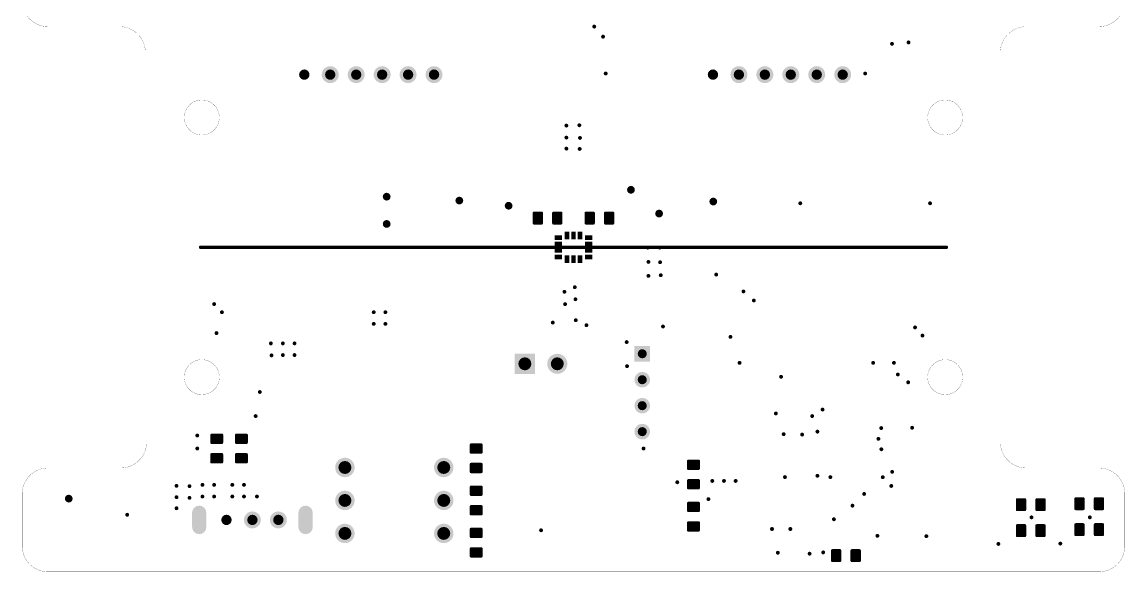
# Model space of a CAD drawing. Header units: inches. Extents: x -42.5 to 42.5, y -72.5 to 17.5.
# Drawn here: x -42.5 to 42.5, y -72.5 to -30.1 of the extents above; entities that cross this region are included whole.
import ezdxf

# ---------------------------------------------------------------- set-up
doc = ezdxf.new("R2010")
doc.units = ezdxf.units.IN
for name, color, linetype in [('Bottom Paste', 16, 'Continuous'), ('Mechanical 1', 6, 'Continuous'), ('Multi-Layer', 9, 'Continuous'), ('Pad Holes', 156, 'Continuous'), ('Via Holes', 16, 'Continuous')]:
    doc.layers.add(name, color=color, linetype=linetype)

# ---------------------------------------------------------------- blocks, each defined once
blk = doc.blocks.new('DS01C254S03BE_2')
at = {"layer": 'Multi-Layer'}
h = blk.add_hatch(color=9, dxfattribs=at)
edge = h.paths.add_edge_path()
edge.add_arc((0, 7.62), 0.75, 0, 360)
h = blk.add_hatch(color=9, dxfattribs=at)
edge = h.paths.add_edge_path()
edge.add_arc((2.54, 7.62), 0.75, 0, 360)
h = blk.add_hatch(color=9, dxfattribs=at)
edge = h.paths.add_edge_path()
edge.add_arc((5.08, 7.62), 0.75, 0, 360)
h = blk.add_hatch(color=9, dxfattribs=at)
edge = h.paths.add_edge_path()
edge.add_arc((0, 0), 0.75, 0, 360)
h = blk.add_hatch(color=9, dxfattribs=at)
edge = h.paths.add_edge_path()
edge.add_arc((2.54, 0), 0.75, 0, 360)
h = blk.add_hatch(color=9, dxfattribs=at)
edge = h.paths.add_edge_path()
edge.add_arc((5.08, 0), 0.75, 0, 360)
at = {"layer": 'Pad Holes'}
h = blk.add_hatch(color=7, dxfattribs=at)
edge = h.paths.add_edge_path()
edge.add_arc((0, 7.62), 0.5, 0, 360)
h = blk.add_hatch(color=7, dxfattribs=at)
edge = h.paths.add_edge_path()
edge.add_arc((2.54, 7.62), 0.5, 0, 360)
h = blk.add_hatch(color=7, dxfattribs=at)
edge = h.paths.add_edge_path()
edge.add_arc((5.08, 7.62), 0.5, 0, 360)
h = blk.add_hatch(color=7, dxfattribs=at)
edge = h.paths.add_edge_path()
edge.add_arc((0, 0), 0.5, 0, 360)
h = blk.add_hatch(color=7, dxfattribs=at)
edge = h.paths.add_edge_path()
edge.add_arc((2.54, 0), 0.5, 0, 360)
h = blk.add_hatch(color=7, dxfattribs=at)
edge = h.paths.add_edge_path()
edge.add_arc((5.08, 0), 0.5, 0, 360)
blk = doc.blocks.new('XDCR_LSM6DSO32TR_B_5')
at = {"layer": 'Bottom Paste'}
for points in [[(-1.45, 0.925), (-0.875, 0.925), (-0.875, 0.575), (-1.45, 0.575)], [(-0.675, 1.2), (-0.325, 1.2), (-0.325, 0.625), (-0.675, 0.625)], [(-0.175, 1.2), (0.175, 1.2), (0.175, 0.625), (-0.175, 0.625)], [(0.325, 1.2), (0.675, 1.2), (0.675, 0.625), (0.325, 0.625)], [(0.875, 0.925), (1.45, 0.925), (1.45, 0.575), (0.875, 0.575)], [(-1.45, 0.425), (-0.875, 0.425), (-0.875, 0.075), (-1.45, 0.075)], [(0.875, 0.425), (1.45, 0.425), (1.45, 0.075), (0.875, 0.075)], [(-1.45, -0.075), (-0.875, -0.075), (-0.875, -0.425), (-1.45, -0.425)], [(-1.45, -0.575), (-0.875, -0.575), (-0.875, -0.925), (-1.45, -0.925)], [(-0.675, -0.625), (-0.325, -0.625), (-0.325, -1.2), (-0.675, -1.2)], [(-0.175, -0.625), (0.175, -0.625), (0.175, -1.2), (-0.175, -1.2)], [(0.325, -0.625), (0.675, -0.625), (0.675, -1.2), (0.325, -1.2)], [(0.875, -0.075), (1.45, -0.075), (1.45, -0.425), (0.875, -0.425)], [(0.875, -0.575), (1.45, -0.575), (1.45, -0.925), (0.875, -0.925)]]:
    blk.add_hatch(color=16, dxfattribs=at).paths.add_polyline_path(points)
blk = doc.blocks.new('SW_SLW_864574_5A_RA_N_D_10')
at = {"layer": 'Multi-Layer'}
h = blk.add_hatch(color=9, dxfattribs=at)
edge = h.paths.add_edge_path()
edge.add_arc((-4.1, -0.55), 0.55, 180, 360)
edge.add_line((-3.55, -0.55), (-3.55, 0.55))
edge.add_arc((-4.1, 0.55), 0.55, 0, 180)
edge.add_line((-4.65, 0.55), (-4.65, -0.55))
h = blk.add_hatch(color=9, dxfattribs=at)
edge = h.paths.add_edge_path()
edge.add_arc((4.1, -0.55), 0.55, 180, 360)
edge.add_line((4.65, -0.55), (4.65, 0.55))
edge.add_arc((4.1, 0.55), 0.55, 0, 180)
edge.add_line((3.55, 0.55), (3.55, -0.55))
h = blk.add_hatch(color=9, dxfattribs=at)
edge = h.paths.add_edge_path()
edge.add_arc((0, 0), 0.654, 0, 360)
h = blk.add_hatch(color=9, dxfattribs=at)
edge = h.paths.add_edge_path()
edge.add_arc((2, 0), 0.654, 0, 360)
at = {"layer": 'Pad Holes'}
h = blk.add_hatch(color=7, dxfattribs=at)
edge = h.paths.add_edge_path()
edge.add_arc((-4.1, -0.4), 0.35, 180, 360)
edge.add_line((-3.75, -0.4), (-3.75, 0.4))
edge.add_arc((-4.1, 0.4), 0.35, 0, 180)
edge.add_line((-4.45, 0.4), (-4.45, -0.4))
h = blk.add_hatch(color=7, dxfattribs=at)
edge = h.paths.add_edge_path()
edge.add_arc((-2, 0), 0.4, 0, 360)
h = blk.add_hatch(color=7, dxfattribs=at)
edge = h.paths.add_edge_path()
edge.add_arc((0, 0), 0.4, 0, 360)
h = blk.add_hatch(color=7, dxfattribs=at)
edge = h.paths.add_edge_path()
edge.add_arc((2, 0), 0.4, 0, 360)
h = blk.add_hatch(color=7, dxfattribs=at)
edge = h.paths.add_edge_path()
edge.add_arc((4.1, -0.4), 0.35, 180, 360)
edge.add_line((4.45, -0.4), (4.45, 0.4))
edge.add_arc((4.1, 0.4), 0.35, 0, 180)
edge.add_line((3.75, 0.4), (3.75, -0.4))
blk = doc.blocks.new('RES_0603_B_11')
at = {"layer": 'Bottom Paste'}
h = blk.add_hatch(color=16, dxfattribs=at)
edge = h.paths.add_edge_path()
edge.add_arc((-1.05, 0.4), 0.1, 90, 180)
edge.add_line((-1.15, 0.4), (-1.15, -0.4))
edge.add_arc((-1.05, -0.4), 0.1, 180, 270)
edge.add_line((-1.05, -0.5), (-0.45, -0.5))
edge.add_arc((-0.45, -0.4), 0.1, 270, 360)
edge.add_line((-0.35, -0.4), (-0.35, 0.4))
edge.add_arc((-0.45, 0.4), 0.1, 0, 90)
edge.add_line((-0.45, 0.5), (-1.05, 0.5))
h = blk.add_hatch(color=16, dxfattribs=at)
edge = h.paths.add_edge_path()
edge.add_arc((0.45, 0.4), 0.1, 90, 180)
edge.add_line((0.35, 0.4), (0.35, -0.4))
edge.add_arc((0.45, -0.4), 0.1, 180, 270)
edge.add_line((0.45, -0.5), (1.05, -0.5))
edge.add_arc((1.05, -0.4), 0.1, 270, 360)
edge.add_line((1.15, -0.4), (1.15, 0.4))
edge.add_arc((1.05, 0.4), 0.1, 0, 90)
edge.add_line((1.05, 0.5), (0.45, 0.5))
blk = doc.blocks.new('RES_0603_B_12')
at = {"layer": 'Bottom Paste'}
h = blk.add_hatch(color=16, dxfattribs=at)
edge = h.paths.add_edge_path()
edge.add_arc((-1.05, 0.4), 0.1, 90, 180)
edge.add_line((-1.15, 0.4), (-1.15, -0.4))
edge.add_arc((-1.05, -0.4), 0.1, 180, 270)
edge.add_line((-1.05, -0.5), (-0.45, -0.5))
edge.add_arc((-0.45, -0.4), 0.1, 270, 360)
edge.add_line((-0.35, -0.4), (-0.35, 0.4))
edge.add_arc((-0.45, 0.4), 0.1, 0, 90)
edge.add_line((-0.45, 0.5), (-1.05, 0.5))
h = blk.add_hatch(color=16, dxfattribs=at)
edge = h.paths.add_edge_path()
edge.add_arc((0.45, 0.4), 0.1, 90, 180)
edge.add_line((0.35, 0.4), (0.35, -0.4))
edge.add_arc((0.45, -0.4), 0.1, 180, 270)
edge.add_line((0.45, -0.5), (1.05, -0.5))
edge.add_arc((1.05, -0.4), 0.1, 270, 360)
edge.add_line((1.15, -0.4), (1.15, 0.4))
edge.add_arc((1.05, 0.4), 0.1, 0, 90)
edge.add_line((1.05, 0.5), (0.45, 0.5))
blk = doc.blocks.new('RES_0603_B_13')
at = {"layer": 'Bottom Paste'}
h = blk.add_hatch(color=16, dxfattribs=at)
edge = h.paths.add_edge_path()
edge.add_arc((-1.05, 0.4), 0.1, 90, 180)
edge.add_line((-1.15, 0.4), (-1.15, -0.4))
edge.add_arc((-1.05, -0.4), 0.1, 180, 270)
edge.add_line((-1.05, -0.5), (-0.45, -0.5))
edge.add_arc((-0.45, -0.4), 0.1, 270, 360)
edge.add_line((-0.35, -0.4), (-0.35, 0.4))
edge.add_arc((-0.45, 0.4), 0.1, 0, 90)
edge.add_line((-0.45, 0.5), (-1.05, 0.5))
h = blk.add_hatch(color=16, dxfattribs=at)
edge = h.paths.add_edge_path()
edge.add_arc((0.45, 0.4), 0.1, 90, 180)
edge.add_line((0.35, 0.4), (0.35, -0.4))
edge.add_arc((0.45, -0.4), 0.1, 180, 270)
edge.add_line((0.45, -0.5), (1.05, -0.5))
edge.add_arc((1.05, -0.4), 0.1, 270, 360)
edge.add_line((1.15, -0.4), (1.15, 0.4))
edge.add_arc((1.05, 0.4), 0.1, 0, 90)
edge.add_line((1.05, 0.5), (0.45, 0.5))
blk = doc.blocks.new('RES_0603_B_14')
at = {"layer": 'Bottom Paste'}
h = blk.add_hatch(color=16, dxfattribs=at)
edge = h.paths.add_edge_path()
edge.add_arc((-1.05, 0.4), 0.1, 90, 180)
edge.add_line((-1.15, 0.4), (-1.15, -0.4))
edge.add_arc((-1.05, -0.4), 0.1, 180, 270)
edge.add_line((-1.05, -0.5), (-0.45, -0.5))
edge.add_arc((-0.45, -0.4), 0.1, 270, 360)
edge.add_line((-0.35, -0.4), (-0.35, 0.4))
edge.add_arc((-0.45, 0.4), 0.1, 0, 90)
edge.add_line((-0.45, 0.5), (-1.05, 0.5))
h = blk.add_hatch(color=16, dxfattribs=at)
edge = h.paths.add_edge_path()
edge.add_arc((0.45, 0.4), 0.1, 90, 180)
edge.add_line((0.35, 0.4), (0.35, -0.4))
edge.add_arc((0.45, -0.4), 0.1, 180, 270)
edge.add_line((0.45, -0.5), (1.05, -0.5))
edge.add_arc((1.05, -0.4), 0.1, 270, 360)
edge.add_line((1.15, -0.4), (1.15, 0.4))
edge.add_arc((1.05, 0.4), 0.1, 0, 90)
edge.add_line((1.05, 0.5), (0.45, 0.5))
blk = doc.blocks.new('RES_0603_B_15')
at = {"layer": 'Bottom Paste'}
h = blk.add_hatch(color=16, dxfattribs=at)
edge = h.paths.add_edge_path()
edge.add_arc((-1.05, 0.4), 0.1, 90, 180)
edge.add_line((-1.15, 0.4), (-1.15, -0.4))
edge.add_arc((-1.05, -0.4), 0.1, 180, 270)
edge.add_line((-1.05, -0.5), (-0.45, -0.5))
edge.add_arc((-0.45, -0.4), 0.1, 270, 360)
edge.add_line((-0.35, -0.4), (-0.35, 0.4))
edge.add_arc((-0.45, 0.4), 0.1, 0, 90)
edge.add_line((-0.45, 0.5), (-1.05, 0.5))
h = blk.add_hatch(color=16, dxfattribs=at)
edge = h.paths.add_edge_path()
edge.add_arc((0.45, 0.4), 0.1, 90, 180)
edge.add_line((0.35, 0.4), (0.35, -0.4))
edge.add_arc((0.45, -0.4), 0.1, 180, 270)
edge.add_line((0.45, -0.5), (1.05, -0.5))
edge.add_arc((1.05, -0.4), 0.1, 270, 360)
edge.add_line((1.15, -0.4), (1.15, 0.4))
edge.add_arc((1.05, 0.4), 0.1, 0, 90)
edge.add_line((1.05, 0.5), (0.45, 0.5))
blk = doc.blocks.new('RES_0603_B_43')
at = {"layer": 'Bottom Paste'}
h = blk.add_hatch(color=16, dxfattribs=at)
edge = h.paths.add_edge_path()
edge.add_arc((-1.05, 0.4), 0.1, 90, 180)
edge.add_line((-1.15, 0.4), (-1.15, -0.4))
edge.add_arc((-1.05, -0.4), 0.1, 180, 270)
edge.add_line((-1.05, -0.5), (-0.45, -0.5))
edge.add_arc((-0.45, -0.4), 0.1, 270, 360)
edge.add_line((-0.35, -0.4), (-0.35, 0.4))
edge.add_arc((-0.45, 0.4), 0.1, 0, 90)
edge.add_line((-0.45, 0.5), (-1.05, 0.5))
h = blk.add_hatch(color=16, dxfattribs=at)
edge = h.paths.add_edge_path()
edge.add_arc((0.45, 0.4), 0.1, 90, 180)
edge.add_line((0.35, 0.4), (0.35, -0.4))
edge.add_arc((0.45, -0.4), 0.1, 180, 270)
edge.add_line((0.45, -0.5), (1.05, -0.5))
edge.add_arc((1.05, -0.4), 0.1, 270, 360)
edge.add_line((1.15, -0.4), (1.15, 0.4))
edge.add_arc((1.05, 0.4), 0.1, 0, 90)
edge.add_line((1.05, 0.5), (0.45, 0.5))
blk = doc.blocks.new('RES_0603_B_44')
at = {"layer": 'Bottom Paste'}
h = blk.add_hatch(color=16, dxfattribs=at)
edge = h.paths.add_edge_path()
edge.add_arc((-1.05, 0.4), 0.1, 90, 180)
edge.add_line((-1.15, 0.4), (-1.15, -0.4))
edge.add_arc((-1.05, -0.4), 0.1, 180, 270)
edge.add_line((-1.05, -0.5), (-0.45, -0.5))
edge.add_arc((-0.45, -0.4), 0.1, 270, 360)
edge.add_line((-0.35, -0.4), (-0.35, 0.4))
edge.add_arc((-0.45, 0.4), 0.1, 0, 90)
edge.add_line((-0.45, 0.5), (-1.05, 0.5))
h = blk.add_hatch(color=16, dxfattribs=at)
edge = h.paths.add_edge_path()
edge.add_arc((0.45, 0.4), 0.1, 90, 180)
edge.add_line((0.35, 0.4), (0.35, -0.4))
edge.add_arc((0.45, -0.4), 0.1, 180, 270)
edge.add_line((0.45, -0.5), (1.05, -0.5))
edge.add_arc((1.05, -0.4), 0.1, 270, 360)
edge.add_line((1.15, -0.4), (1.15, 0.4))
edge.add_arc((1.05, 0.4), 0.1, 0, 90)
edge.add_line((1.05, 0.5), (0.45, 0.5))
blk = doc.blocks.new('RES_0603_B_45')
at = {"layer": 'Bottom Paste'}
h = blk.add_hatch(color=16, dxfattribs=at)
edge = h.paths.add_edge_path()
edge.add_arc((-1.05, 0.4), 0.1, 90, 180)
edge.add_line((-1.15, 0.4), (-1.15, -0.4))
edge.add_arc((-1.05, -0.4), 0.1, 180, 270)
edge.add_line((-1.05, -0.5), (-0.45, -0.5))
edge.add_arc((-0.45, -0.4), 0.1, 270, 360)
edge.add_line((-0.35, -0.4), (-0.35, 0.4))
edge.add_arc((-0.45, 0.4), 0.1, 0, 90)
edge.add_line((-0.45, 0.5), (-1.05, 0.5))
h = blk.add_hatch(color=16, dxfattribs=at)
edge = h.paths.add_edge_path()
edge.add_arc((0.45, 0.4), 0.1, 90, 180)
edge.add_line((0.35, 0.4), (0.35, -0.4))
edge.add_arc((0.45, -0.4), 0.1, 180, 270)
edge.add_line((0.45, -0.5), (1.05, -0.5))
edge.add_arc((1.05, -0.4), 0.1, 270, 360)
edge.add_line((1.15, -0.4), (1.15, 0.4))
edge.add_arc((1.05, 0.4), 0.1, 0, 90)
edge.add_line((1.05, 0.5), (0.45, 0.5))
blk = doc.blocks.new('RES_0603_B_46')
at = {"layer": 'Bottom Paste'}
h = blk.add_hatch(color=16, dxfattribs=at)
edge = h.paths.add_edge_path()
edge.add_arc((-1.05, 0.4), 0.1, 90, 180)
edge.add_line((-1.15, 0.4), (-1.15, -0.4))
edge.add_arc((-1.05, -0.4), 0.1, 180, 270)
edge.add_line((-1.05, -0.5), (-0.45, -0.5))
edge.add_arc((-0.45, -0.4), 0.1, 270, 360)
edge.add_line((-0.35, -0.4), (-0.35, 0.4))
edge.add_arc((-0.45, 0.4), 0.1, 0, 90)
edge.add_line((-0.45, 0.5), (-1.05, 0.5))
h = blk.add_hatch(color=16, dxfattribs=at)
edge = h.paths.add_edge_path()
edge.add_arc((0.45, 0.4), 0.1, 90, 180)
edge.add_line((0.35, 0.4), (0.35, -0.4))
edge.add_arc((0.45, -0.4), 0.1, 180, 270)
edge.add_line((0.45, -0.5), (1.05, -0.5))
edge.add_arc((1.05, -0.4), 0.1, 270, 360)
edge.add_line((1.15, -0.4), (1.15, 0.4))
edge.add_arc((1.05, 0.4), 0.1, 0, 90)
edge.add_line((1.05, 0.5), (0.45, 0.5))
blk = doc.blocks.new('FP_B2B_XH_A_LF_SN_MFG_54')
at = {"layer": 'Multi-Layer'}
blk.add_hatch(color=9, dxfattribs=at).paths.add_polyline_path([(-2.025, 1.3), (-0.475, 1.3), (-0.475, -0.25), (-2.025, -0.25)])
h = blk.add_hatch(color=9, dxfattribs=at)
edge = h.paths.add_edge_path()
edge.add_arc((1.25, 0.525), 0.775, 0, 360)
at = {"layer": 'Pad Holes'}
h = blk.add_hatch(color=7, dxfattribs=at)
edge = h.paths.add_edge_path()
edge.add_arc((-1.25, 0.525), 0.5, 0, 360)
h = blk.add_hatch(color=7, dxfattribs=at)
edge = h.paths.add_edge_path()
edge.add_arc((1.25, 0.525), 0.5, 0, 360)
blk = doc.blocks.new('FP_B4B_PH_K_LF_SN_MFG_55')
at = {"layer": 'Multi-Layer'}
h = blk.add_hatch(color=9, dxfattribs=at)
edge = h.paths.add_edge_path()
edge.add_arc((-3, -0.55), 0.6, 0, 360)
h = blk.add_hatch(color=9, dxfattribs=at)
edge = h.paths.add_edge_path()
edge.add_arc((-1, -0.55), 0.6, 0, 360)
h = blk.add_hatch(color=9, dxfattribs=at)
edge = h.paths.add_edge_path()
edge.add_arc((1, -0.55), 0.6, 0, 360)
blk.add_hatch(color=9, dxfattribs=at).paths.add_polyline_path([(2.4, 0.05), (3.6, 0.05), (3.6, -1.15), (2.4, -1.15)])
at = {"layer": 'Pad Holes'}
h = blk.add_hatch(color=7, dxfattribs=at)
edge = h.paths.add_edge_path()
edge.add_arc((-3, -0.55), 0.35, 0, 360)
h = blk.add_hatch(color=7, dxfattribs=at)
edge = h.paths.add_edge_path()
edge.add_arc((-1, -0.55), 0.35, 0, 360)
h = blk.add_hatch(color=7, dxfattribs=at)
edge = h.paths.add_edge_path()
edge.add_arc((1, -0.55), 0.35, 0, 360)
h = blk.add_hatch(color=7, dxfattribs=at)
edge = h.paths.add_edge_path()
edge.add_arc((3, -0.55), 0.35, 0, 360)
blk = doc.blocks.new('JST_B6B_PH_K_S_LF__SN__57')
at = {"layer": 'Multi-Layer'}
h = blk.add_hatch(color=9, dxfattribs=at)
edge = h.paths.add_edge_path()
edge.add_arc((-5, -0.55), 0.654, 0, 360)
h = blk.add_hatch(color=9, dxfattribs=at)
edge = h.paths.add_edge_path()
edge.add_arc((-3, -0.55), 0.654, 0, 360)
h = blk.add_hatch(color=9, dxfattribs=at)
edge = h.paths.add_edge_path()
edge.add_arc((-1, -0.55), 0.654, 0, 360)
h = blk.add_hatch(color=9, dxfattribs=at)
edge = h.paths.add_edge_path()
edge.add_arc((1, -0.55), 0.654, 0, 360)
h = blk.add_hatch(color=9, dxfattribs=at)
edge = h.paths.add_edge_path()
edge.add_arc((3, -0.55), 0.654, 0, 360)
at = {"layer": 'Pad Holes'}
h = blk.add_hatch(color=7, dxfattribs=at)
edge = h.paths.add_edge_path()
edge.add_arc((-5, -0.55), 0.4, 0, 360)
h = blk.add_hatch(color=7, dxfattribs=at)
edge = h.paths.add_edge_path()
edge.add_arc((-3, -0.55), 0.4, 0, 360)
h = blk.add_hatch(color=7, dxfattribs=at)
edge = h.paths.add_edge_path()
edge.add_arc((-1, -0.55), 0.4, 0, 360)
h = blk.add_hatch(color=7, dxfattribs=at)
edge = h.paths.add_edge_path()
edge.add_arc((1, -0.55), 0.4, 0, 360)
h = blk.add_hatch(color=7, dxfattribs=at)
edge = h.paths.add_edge_path()
edge.add_arc((3, -0.55), 0.4, 0, 360)
h = blk.add_hatch(color=7, dxfattribs=at)
edge = h.paths.add_edge_path()
edge.add_arc((5, -0.55), 0.4, 0, 360)
blk = doc.blocks.new('JST_B6B_PH_K_S_LF__SN__58')
at = {"layer": 'Multi-Layer'}
h = blk.add_hatch(color=9, dxfattribs=at)
edge = h.paths.add_edge_path()
edge.add_arc((-5, -0.55), 0.654, 0, 360)
h = blk.add_hatch(color=9, dxfattribs=at)
edge = h.paths.add_edge_path()
edge.add_arc((-3, -0.55), 0.654, 0, 360)
h = blk.add_hatch(color=9, dxfattribs=at)
edge = h.paths.add_edge_path()
edge.add_arc((-1, -0.55), 0.654, 0, 360)
h = blk.add_hatch(color=9, dxfattribs=at)
edge = h.paths.add_edge_path()
edge.add_arc((1, -0.55), 0.654, 0, 360)
h = blk.add_hatch(color=9, dxfattribs=at)
edge = h.paths.add_edge_path()
edge.add_arc((3, -0.55), 0.654, 0, 360)
at = {"layer": 'Pad Holes'}
h = blk.add_hatch(color=7, dxfattribs=at)
edge = h.paths.add_edge_path()
edge.add_arc((-5, -0.55), 0.4, 0, 360)
h = blk.add_hatch(color=7, dxfattribs=at)
edge = h.paths.add_edge_path()
edge.add_arc((-3, -0.55), 0.4, 0, 360)
h = blk.add_hatch(color=7, dxfattribs=at)
edge = h.paths.add_edge_path()
edge.add_arc((-1, -0.55), 0.4, 0, 360)
h = blk.add_hatch(color=7, dxfattribs=at)
edge = h.paths.add_edge_path()
edge.add_arc((1, -0.55), 0.4, 0, 360)
h = blk.add_hatch(color=7, dxfattribs=at)
edge = h.paths.add_edge_path()
edge.add_arc((3, -0.55), 0.4, 0, 360)
h = blk.add_hatch(color=7, dxfattribs=at)
edge = h.paths.add_edge_path()
edge.add_arc((5, -0.55), 0.4, 0, 360)
blk = doc.blocks.new('CAP_0603_B_75')
at = {"layer": 'Bottom Paste'}
h = blk.add_hatch(color=16, dxfattribs=at)
edge = h.paths.add_edge_path()
edge.add_arc((-1.05, 0.4), 0.1, 90, 180)
edge.add_line((-1.15, 0.4), (-1.15, -0.4))
edge.add_arc((-1.05, -0.4), 0.1, 180, 270)
edge.add_line((-1.05, -0.5), (-0.45, -0.5))
edge.add_arc((-0.45, -0.4), 0.1, 270, 360)
edge.add_line((-0.35, -0.4), (-0.35, 0.4))
edge.add_arc((-0.45, 0.4), 0.1, 0, 90)
edge.add_line((-0.45, 0.5), (-1.05, 0.5))
h = blk.add_hatch(color=16, dxfattribs=at)
edge = h.paths.add_edge_path()
edge.add_arc((0.45, 0.4), 0.1, 90, 180)
edge.add_line((0.35, 0.4), (0.35, -0.4))
edge.add_arc((0.45, -0.4), 0.1, 180, 270)
edge.add_line((0.45, -0.5), (1.05, -0.5))
edge.add_arc((1.05, -0.4), 0.1, 270, 360)
edge.add_line((1.15, -0.4), (1.15, 0.4))
edge.add_arc((1.05, 0.4), 0.1, 0, 90)
edge.add_line((1.05, 0.5), (0.45, 0.5))
blk = doc.blocks.new('CAP_0603_B_76')
at = {"layer": 'Bottom Paste'}
h = blk.add_hatch(color=16, dxfattribs=at)
edge = h.paths.add_edge_path()
edge.add_arc((-1.05, 0.4), 0.1, 90, 180)
edge.add_line((-1.15, 0.4), (-1.15, -0.4))
edge.add_arc((-1.05, -0.4), 0.1, 180, 270)
edge.add_line((-1.05, -0.5), (-0.45, -0.5))
edge.add_arc((-0.45, -0.4), 0.1, 270, 360)
edge.add_line((-0.35, -0.4), (-0.35, 0.4))
edge.add_arc((-0.45, 0.4), 0.1, 0, 90)
edge.add_line((-0.45, 0.5), (-1.05, 0.5))
h = blk.add_hatch(color=16, dxfattribs=at)
edge = h.paths.add_edge_path()
edge.add_arc((0.45, 0.4), 0.1, 90, 180)
edge.add_line((0.35, 0.4), (0.35, -0.4))
edge.add_arc((0.45, -0.4), 0.1, 180, 270)
edge.add_line((0.45, -0.5), (1.05, -0.5))
edge.add_arc((1.05, -0.4), 0.1, 270, 360)
edge.add_line((1.15, -0.4), (1.15, 0.4))
edge.add_arc((1.05, 0.4), 0.1, 0, 90)
edge.add_line((1.05, 0.5), (0.45, 0.5))
blk = doc.blocks.new('CAP_0603_B_77')
at = {"layer": 'Bottom Paste'}
h = blk.add_hatch(color=16, dxfattribs=at)
edge = h.paths.add_edge_path()
edge.add_arc((-1.05, 0.4), 0.1, 90, 180)
edge.add_line((-1.15, 0.4), (-1.15, -0.4))
edge.add_arc((-1.05, -0.4), 0.1, 180, 270)
edge.add_line((-1.05, -0.5), (-0.45, -0.5))
edge.add_arc((-0.45, -0.4), 0.1, 270, 360)
edge.add_line((-0.35, -0.4), (-0.35, 0.4))
edge.add_arc((-0.45, 0.4), 0.1, 0, 90)
edge.add_line((-0.45, 0.5), (-1.05, 0.5))
h = blk.add_hatch(color=16, dxfattribs=at)
edge = h.paths.add_edge_path()
edge.add_arc((0.45, 0.4), 0.1, 90, 180)
edge.add_line((0.35, 0.4), (0.35, -0.4))
edge.add_arc((0.45, -0.4), 0.1, 180, 270)
edge.add_line((0.45, -0.5), (1.05, -0.5))
edge.add_arc((1.05, -0.4), 0.1, 270, 360)
edge.add_line((1.15, -0.4), (1.15, 0.4))
edge.add_arc((1.05, 0.4), 0.1, 0, 90)
edge.add_line((1.05, 0.5), (0.45, 0.5))
blk = doc.blocks.new('CAP_0603_B_78')
at = {"layer": 'Bottom Paste'}
h = blk.add_hatch(color=16, dxfattribs=at)
edge = h.paths.add_edge_path()
edge.add_arc((-1.05, 0.4), 0.1, 90, 180)
edge.add_line((-1.15, 0.4), (-1.15, -0.4))
edge.add_arc((-1.05, -0.4), 0.1, 180, 270)
edge.add_line((-1.05, -0.5), (-0.45, -0.5))
edge.add_arc((-0.45, -0.4), 0.1, 270, 360)
edge.add_line((-0.35, -0.4), (-0.35, 0.4))
edge.add_arc((-0.45, 0.4), 0.1, 0, 90)
edge.add_line((-0.45, 0.5), (-1.05, 0.5))
h = blk.add_hatch(color=16, dxfattribs=at)
edge = h.paths.add_edge_path()
edge.add_arc((0.45, 0.4), 0.1, 90, 180)
edge.add_line((0.35, 0.4), (0.35, -0.4))
edge.add_arc((0.45, -0.4), 0.1, 180, 270)
edge.add_line((0.45, -0.5), (1.05, -0.5))
edge.add_arc((1.05, -0.4), 0.1, 270, 360)
edge.add_line((1.15, -0.4), (1.15, 0.4))
edge.add_arc((1.05, 0.4), 0.1, 0, 90)
edge.add_line((1.05, 0.5), (0.45, 0.5))
blk = doc.blocks.new('CAP_0603_B_89')
at = {"layer": 'Bottom Paste'}
h = blk.add_hatch(color=16, dxfattribs=at)
edge = h.paths.add_edge_path()
edge.add_arc((-1.05, 0.4), 0.1, 90, 180)
edge.add_line((-1.15, 0.4), (-1.15, -0.4))
edge.add_arc((-1.05, -0.4), 0.1, 180, 270)
edge.add_line((-1.05, -0.5), (-0.45, -0.5))
edge.add_arc((-0.45, -0.4), 0.1, 270, 360)
edge.add_line((-0.35, -0.4), (-0.35, 0.4))
edge.add_arc((-0.45, 0.4), 0.1, 0, 90)
edge.add_line((-0.45, 0.5), (-1.05, 0.5))
h = blk.add_hatch(color=16, dxfattribs=at)
edge = h.paths.add_edge_path()
edge.add_arc((0.45, 0.4), 0.1, 90, 180)
edge.add_line((0.35, 0.4), (0.35, -0.4))
edge.add_arc((0.45, -0.4), 0.1, 180, 270)
edge.add_line((0.45, -0.5), (1.05, -0.5))
edge.add_arc((1.05, -0.4), 0.1, 270, 360)
edge.add_line((1.15, -0.4), (1.15, 0.4))
edge.add_arc((1.05, 0.4), 0.1, 0, 90)
edge.add_line((1.05, 0.5), (0.45, 0.5))

msp = doc.modelspace()

# ---------------------------------------------------------------- hatches: boundary and pattern name
at = {"layer": 'Via Holes'}
h = msp.add_hatch(color=7, dxfattribs=at)
edge = h.paths.add_edge_path()
edge.add_arc((1.6, -30.5), 0.15, 0, 360)
h = msp.add_hatch(color=7, dxfattribs=at)
edge = h.paths.add_edge_path()
edge.add_arc((2.275, -31.275), 0.15, 0, 360)
h = msp.add_hatch(color=7, dxfattribs=at)
edge = h.paths.add_edge_path()
edge.add_arc((24.55, -31.827), 0.15, 0, 360)
h = msp.add_hatch(color=7, dxfattribs=at)
edge = h.paths.add_edge_path()
edge.add_arc((25.827, -31.715), 0.15, 0, 360)
h = msp.add_hatch(color=7, dxfattribs=at)
edge = h.paths.add_edge_path()
edge.add_arc((2.482, -34.11), 0.15, 0, 360)
h = msp.add_hatch(color=7, dxfattribs=at)
edge = h.paths.add_edge_path()
edge.add_arc((22.482, -34.11), 0.15, 0, 360)
h = msp.add_hatch(color=7, dxfattribs=at)
edge = h.paths.add_edge_path()
edge.add_arc((-0.55, -38.125), 0.15, 0, 360)
h = msp.add_hatch(color=7, dxfattribs=at)
edge = h.paths.add_edge_path()
edge.add_arc((0.45, -38.1), 0.15, 0, 360)
h = msp.add_hatch(color=7, dxfattribs=at)
edge = h.paths.add_edge_path()
edge.add_arc((-0.55, -39.05), 0.15, 0, 360)
h = msp.add_hatch(color=7, dxfattribs=at)
edge = h.paths.add_edge_path()
edge.add_arc((0.5, -39.075), 0.15, 0, 360)
h = msp.add_hatch(color=7, dxfattribs=at)
edge = h.paths.add_edge_path()
edge.add_arc((-0.55, -39.9), 0.15, 0, 360)
h = msp.add_hatch(color=7, dxfattribs=at)
edge = h.paths.add_edge_path()
edge.add_arc((0.475, -39.925), 0.15, 0, 360)
h = msp.add_hatch(color=7, dxfattribs=at)
edge = h.paths.add_edge_path()
edge.add_arc((-14.4, -43.6), 0.3, 0, 360)
h = msp.add_hatch(color=7, dxfattribs=at)
edge = h.paths.add_edge_path()
edge.add_arc((4.427, -43.071), 0.3, 0, 360)
h = msp.add_hatch(color=7, dxfattribs=at)
edge = h.paths.add_edge_path()
edge.add_arc((-8.8, -43.9), 0.3, 0, 360)
h = msp.add_hatch(color=7, dxfattribs=at)
edge = h.paths.add_edge_path()
edge.add_arc((-5, -44.3), 0.3, 0, 360)
h = msp.add_hatch(color=7, dxfattribs=at)
edge = h.paths.add_edge_path()
edge.add_arc((10.775, -43.975), 0.3, 0, 360)
h = msp.add_hatch(color=7, dxfattribs=at)
edge = h.paths.add_edge_path()
edge.add_arc((17.482, -44.11), 0.15, 0, 360)
h = msp.add_hatch(color=7, dxfattribs=at)
edge = h.paths.add_edge_path()
edge.add_arc((27.482, -44.11), 0.15, 0, 360)
h = msp.add_hatch(color=7, dxfattribs=at)
edge = h.paths.add_edge_path()
edge.add_arc((6.6, -44.9), 0.3, 0, 360)
h = msp.add_hatch(color=7, dxfattribs=at)
edge = h.paths.add_edge_path()
edge.add_arc((-14.4, -45.7), 0.3, 0, 360)
h = msp.add_hatch(color=7, dxfattribs=at)
edge = h.paths.add_edge_path()
edge.add_arc((5.725, -47.525), 0.15, 0, 360)
h = msp.add_hatch(color=7, dxfattribs=at)
edge = h.paths.add_edge_path()
edge.add_arc((6.65, -47.525), 0.15, 0, 360)
h = msp.add_hatch(color=7, dxfattribs=at)
edge = h.paths.add_edge_path()
edge.add_arc((5.775, -48.625), 0.15, 0, 360)
h = msp.add_hatch(color=7, dxfattribs=at)
edge = h.paths.add_edge_path()
edge.add_arc((6.675, -48.65), 0.15, 0, 360)
h = msp.add_hatch(color=7, dxfattribs=at)
edge = h.paths.add_edge_path()
edge.add_arc((5.775, -49.7), 0.15, 0, 360)
h = msp.add_hatch(color=7, dxfattribs=at)
edge = h.paths.add_edge_path()
edge.add_arc((6.725, -49.65), 0.15, 0, 360)
h = msp.add_hatch(color=7, dxfattribs=at)
edge = h.paths.add_edge_path()
edge.add_arc((11, -49.6), 0.15, 0, 360)
h = msp.add_hatch(color=7, dxfattribs=at)
edge = h.paths.add_edge_path()
edge.add_arc((-0.7, -50.925), 0.15, 0, 360)
h = msp.add_hatch(color=7, dxfattribs=at)
edge = h.paths.add_edge_path()
edge.add_arc((0.1, -50.575), 0.15, 0, 360)
h = msp.add_hatch(color=7, dxfattribs=at)
edge = h.paths.add_edge_path()
edge.add_arc((13.1, -50.9), 0.15, 0, 360)
h = msp.add_hatch(color=7, dxfattribs=at)
edge = h.paths.add_edge_path()
edge.add_arc((-27.7, -51.875), 0.15, 0, 360)
h = msp.add_hatch(color=7, dxfattribs=at)
edge = h.paths.add_edge_path()
edge.add_arc((-0.65, -51.875), 0.15, 0, 360)
h = msp.add_hatch(color=7, dxfattribs=at)
edge = h.paths.add_edge_path()
edge.add_arc((0.15, -51.5), 0.15, 0, 360)
h = msp.add_hatch(color=7, dxfattribs=at)
edge = h.paths.add_edge_path()
edge.add_arc((13.9, -51.6), 0.15, 0, 360)
h = msp.add_hatch(color=7, dxfattribs=at)
edge = h.paths.add_edge_path()
edge.add_arc((-27.1, -52.5), 0.15, 0, 360)
h = msp.add_hatch(color=7, dxfattribs=at)
edge = h.paths.add_edge_path()
edge.add_arc((-15.4, -52.5), 0.15, 0, 360)
h = msp.add_hatch(color=7, dxfattribs=at)
edge = h.paths.add_edge_path()
edge.add_arc((-14.5, -52.5), 0.15, 0, 360)
h = msp.add_hatch(color=7, dxfattribs=at)
edge = h.paths.add_edge_path()
edge.add_arc((-15.4, -53.4), 0.15, 0, 360)
h = msp.add_hatch(color=7, dxfattribs=at)
edge = h.paths.add_edge_path()
edge.add_arc((-14.5, -53.4), 0.15, 0, 360)
h = msp.add_hatch(color=7, dxfattribs=at)
edge = h.paths.add_edge_path()
edge.add_arc((-1.6, -53.3), 0.15, 0, 360)
h = msp.add_hatch(color=7, dxfattribs=at)
edge = h.paths.add_edge_path()
edge.add_arc((0.172, -53.117), 0.15, 0, 360)
h = msp.add_hatch(color=7, dxfattribs=at)
edge = h.paths.add_edge_path()
edge.add_arc((1, -53.5), 0.15, 0, 360)
h = msp.add_hatch(color=7, dxfattribs=at)
edge = h.paths.add_edge_path()
edge.add_arc((6.9, -53.6), 0.15, 0, 360)
h = msp.add_hatch(color=7, dxfattribs=at)
edge = h.paths.add_edge_path()
edge.add_arc((26.327, -53.67), 0.15, 0, 360)
h = msp.add_hatch(color=7, dxfattribs=at)
edge = h.paths.add_edge_path()
edge.add_arc((-27.518, -54.11), 0.15, 0, 360)
h = msp.add_hatch(color=7, dxfattribs=at)
edge = h.paths.add_edge_path()
edge.add_arc((12.1, -54.4), 0.15, 0, 360)
h = msp.add_hatch(color=7, dxfattribs=at)
edge = h.paths.add_edge_path()
edge.add_arc((26.9, -54.3), 0.15, 0, 360)
h = msp.add_hatch(color=7, dxfattribs=at)
edge = h.paths.add_edge_path()
edge.add_arc((-23.325, -54.9), 0.15, 0, 360)
h = msp.add_hatch(color=7, dxfattribs=at)
edge = h.paths.add_edge_path()
edge.add_arc((-22.4, -54.9), 0.15, 0, 360)
h = msp.add_hatch(color=7, dxfattribs=at)
edge = h.paths.add_edge_path()
edge.add_arc((-21.5, -54.9), 0.15, 0, 360)
h = msp.add_hatch(color=7, dxfattribs=at)
edge = h.paths.add_edge_path()
edge.add_arc((4.1, -54.8), 0.15, 0, 360)
h = msp.add_hatch(color=7, dxfattribs=at)
edge = h.paths.add_edge_path()
edge.add_arc((-23.275, -55.825), 0.15, 0, 360)
h = msp.add_hatch(color=7, dxfattribs=at)
edge = h.paths.add_edge_path()
edge.add_arc((-22.4, -55.8), 0.15, 0, 360)
h = msp.add_hatch(color=7, dxfattribs=at)
edge = h.paths.add_edge_path()
edge.add_arc((-21.5, -55.8), 0.15, 0, 360)
h = msp.add_hatch(color=7, dxfattribs=at)
edge = h.paths.add_edge_path()
edge.add_arc((4.127, -56.654), 0.15, 0, 360)
h = msp.add_hatch(color=7, dxfattribs=at)
edge = h.paths.add_edge_path()
edge.add_arc((12.8, -56.4), 0.15, 0, 360)
h = msp.add_hatch(color=7, dxfattribs=at)
edge = h.paths.add_edge_path()
edge.add_arc((23.1, -56.4), 0.15, 0, 360)
h = msp.add_hatch(color=7, dxfattribs=at)
edge = h.paths.add_edge_path()
edge.add_arc((24.7, -56.4), 0.15, 0, 360)
h = msp.add_hatch(color=7, dxfattribs=at)
edge = h.paths.add_edge_path()
edge.add_arc((16, -57.475), 0.15, 0, 360)
h = msp.add_hatch(color=7, dxfattribs=at)
edge = h.paths.add_edge_path()
edge.add_arc((25, -57.3), 0.15, 0, 360)
h = msp.add_hatch(color=7, dxfattribs=at)
edge = h.paths.add_edge_path()
edge.add_arc((25.8, -57.9), 0.15, 0, 360)
h = msp.add_hatch(color=7, dxfattribs=at)
edge = h.paths.add_edge_path()
edge.add_arc((-24.175, -58.646), 0.15, 0, 360)
h = msp.add_hatch(color=7, dxfattribs=at)
edge = h.paths.add_edge_path()
edge.add_arc((-24.5, -60.5), 0.15, 0, 360)
h = msp.add_hatch(color=7, dxfattribs=at)
edge = h.paths.add_edge_path()
edge.add_arc((15.6, -60.3), 0.15, 0, 360)
h = msp.add_hatch(color=7, dxfattribs=at)
edge = h.paths.add_edge_path()
edge.add_arc((18.4, -60.5), 0.15, 0, 360)
h = msp.add_hatch(color=7, dxfattribs=at)
edge = h.paths.add_edge_path()
edge.add_arc((19.2, -60), 0.15, 0, 360)
h = msp.add_hatch(color=7, dxfattribs=at)
edge = h.paths.add_edge_path()
edge.add_arc((-29, -62), 0.15, 0, 360)
h = msp.add_hatch(color=7, dxfattribs=at)
edge = h.paths.add_edge_path()
edge.add_arc((16.2, -61.9), 0.15, 0, 360)
h = msp.add_hatch(color=7, dxfattribs=at)
edge = h.paths.add_edge_path()
edge.add_arc((17.625, -61.925), 0.15, 0, 360)
h = msp.add_hatch(color=7, dxfattribs=at)
edge = h.paths.add_edge_path()
edge.add_arc((18.8, -61.7), 0.15, 0, 360)
h = msp.add_hatch(color=7, dxfattribs=at)
edge = h.paths.add_edge_path()
edge.add_arc((23.723, -61.423), 0.15, 0, 360)
h = msp.add_hatch(color=7, dxfattribs=at)
edge = h.paths.add_edge_path()
edge.add_arc((26.1, -61.4), 0.15, 0, 360)
h = msp.add_hatch(color=7, dxfattribs=at)
edge = h.paths.add_edge_path()
edge.add_arc((-29, -63), 0.15, 0, 360)
h = msp.add_hatch(color=7, dxfattribs=at)
edge = h.paths.add_edge_path()
edge.add_arc((5.4, -63), 0.15, 0, 360)
h = msp.add_hatch(color=7, dxfattribs=at)
edge = h.paths.add_edge_path()
edge.add_arc((23.501, -62.255), 0.15, 0, 360)
h = msp.add_hatch(color=7, dxfattribs=at)
edge = h.paths.add_edge_path()
edge.add_arc((23.73, -63.059), 0.15, 0, 360)
h = msp.add_hatch(color=7, dxfattribs=at)
edge = h.paths.add_edge_path()
edge.add_arc((8, -65.6), 0.15, 0, 360)
h = msp.add_hatch(color=7, dxfattribs=at)
edge = h.paths.add_edge_path()
edge.add_arc((10.7, -65.5), 0.15, 0, 360)
h = msp.add_hatch(color=7, dxfattribs=at)
edge = h.paths.add_edge_path()
edge.add_arc((11.6, -65.5), 0.15, 0, 360)
h = msp.add_hatch(color=7, dxfattribs=at)
edge = h.paths.add_edge_path()
edge.add_arc((12.5, -65.5), 0.15, 0, 360)
h = msp.add_hatch(color=7, dxfattribs=at)
edge = h.paths.add_edge_path()
edge.add_arc((16.3, -65.2), 0.15, 0, 360)
h = msp.add_hatch(color=7, dxfattribs=at)
edge = h.paths.add_edge_path()
edge.add_arc((18.8, -65.1), 0.15, 0, 360)
h = msp.add_hatch(color=7, dxfattribs=at)
edge = h.paths.add_edge_path()
edge.add_arc((19.8, -65.2), 0.15, 0, 360)
h = msp.add_hatch(color=7, dxfattribs=at)
edge = h.paths.add_edge_path()
edge.add_arc((23.836, -65.212), 0.15, 0, 360)
h = msp.add_hatch(color=7, dxfattribs=at)
edge = h.paths.add_edge_path()
edge.add_arc((24.564, -64.797), 0.15, 0, 360)
h = msp.add_hatch(color=7, dxfattribs=at)
edge = h.paths.add_edge_path()
edge.add_arc((-30.6, -65.875), 0.15, 0, 360)
h = msp.add_hatch(color=7, dxfattribs=at)
edge = h.paths.add_edge_path()
edge.add_arc((-29.6, -65.9), 0.15, 0, 360)
h = msp.add_hatch(color=7, dxfattribs=at)
edge = h.paths.add_edge_path()
edge.add_arc((-28.6, -65.8), 0.15, 0, 360)
h = msp.add_hatch(color=7, dxfattribs=at)
edge = h.paths.add_edge_path()
edge.add_arc((-27.7, -65.8), 0.15, 0, 360)
h = msp.add_hatch(color=7, dxfattribs=at)
edge = h.paths.add_edge_path()
edge.add_arc((-26.3, -65.8), 0.15, 0, 360)
h = msp.add_hatch(color=7, dxfattribs=at)
edge = h.paths.add_edge_path()
edge.add_arc((-25.4, -65.8), 0.15, 0, 360)
h = msp.add_hatch(color=7, dxfattribs=at)
edge = h.paths.add_edge_path()
edge.add_arc((24.497, -65.885), 0.15, 0, 360)
h = msp.add_hatch(color=7, dxfattribs=at)
edge = h.paths.add_edge_path()
edge.add_arc((-38.906, -66.86), 0.3, 0, 360)
h = msp.add_hatch(color=7, dxfattribs=at)
edge = h.paths.add_edge_path()
edge.add_arc((-30.6, -66.75), 0.15, 0, 360)
h = msp.add_hatch(color=7, dxfattribs=at)
edge = h.paths.add_edge_path()
edge.add_arc((-29.6, -66.8), 0.15, 0, 360)
h = msp.add_hatch(color=7, dxfattribs=at)
edge = h.paths.add_edge_path()
edge.add_arc((-28.6, -66.7), 0.15, 0, 360)
h = msp.add_hatch(color=7, dxfattribs=at)
edge = h.paths.add_edge_path()
edge.add_arc((-27.7, -66.7), 0.15, 0, 360)
h = msp.add_hatch(color=7, dxfattribs=at)
edge = h.paths.add_edge_path()
edge.add_arc((-26.3, -66.7), 0.15, 0, 360)
h = msp.add_hatch(color=7, dxfattribs=at)
edge = h.paths.add_edge_path()
edge.add_arc((-25.4, -66.7), 0.15, 0, 360)
h = msp.add_hatch(color=7, dxfattribs=at)
edge = h.paths.add_edge_path()
edge.add_arc((-24.4, -66.7), 0.15, 0, 360)
h = msp.add_hatch(color=7, dxfattribs=at)
edge = h.paths.add_edge_path()
edge.add_arc((10.4, -66.9), 0.15, 0, 360)
h = msp.add_hatch(color=7, dxfattribs=at)
edge = h.paths.add_edge_path()
edge.add_arc((22.4, -66.5), 0.15, 0, 360)
h = msp.add_hatch(color=7, dxfattribs=at)
edge = h.paths.add_edge_path()
edge.add_arc((-34.4, -68.1), 0.15, 0, 360)
h = msp.add_hatch(color=7, dxfattribs=at)
edge = h.paths.add_edge_path()
edge.add_arc((-30.6, -67.6), 0.15, 0, 360)
h = msp.add_hatch(color=7, dxfattribs=at)
edge = h.paths.add_edge_path()
edge.add_arc((21.5, -67.4), 0.15, 0, 360)
h = msp.add_hatch(color=7, dxfattribs=at)
edge = h.paths.add_edge_path()
edge.add_arc((20.075, -68.45), 0.15, 0, 360)
h = msp.add_hatch(color=7, dxfattribs=at)
edge = h.paths.add_edge_path()
edge.add_arc((35.3, -68.3), 0.15, 0, 360)
h = msp.add_hatch(color=7, dxfattribs=at)
edge = h.paths.add_edge_path()
edge.add_arc((39.8, -68.3), 0.15, 0, 360)
h = msp.add_hatch(color=7, dxfattribs=at)
edge = h.paths.add_edge_path()
edge.add_arc((-2.5, -69.3), 0.15, 0, 360)
h = msp.add_hatch(color=7, dxfattribs=at)
edge = h.paths.add_edge_path()
edge.add_arc((15.3, -69.2), 0.15, 0, 360)
h = msp.add_hatch(color=7, dxfattribs=at)
edge = h.paths.add_edge_path()
edge.add_arc((16.714, -69.2), 0.15, 0, 360)
h = msp.add_hatch(color=7, dxfattribs=at)
edge = h.paths.add_edge_path()
edge.add_arc((23.425, -69.725), 0.15, 0, 360)
h = msp.add_hatch(color=7, dxfattribs=at)
edge = h.paths.add_edge_path()
edge.add_arc((27.2, -69.75), 0.15, 0, 360)
h = msp.add_hatch(color=7, dxfattribs=at)
edge = h.paths.add_edge_path()
edge.add_arc((32.75, -70.35), 0.15, 0, 360)
h = msp.add_hatch(color=7, dxfattribs=at)
edge = h.paths.add_edge_path()
edge.add_arc((37.525, -70.325), 0.15, 0, 360)
h = msp.add_hatch(color=7, dxfattribs=at)
edge = h.paths.add_edge_path()
edge.add_arc((15.75, -71.027), 0.15, 0, 360)
h = msp.add_hatch(color=7, dxfattribs=at)
edge = h.paths.add_edge_path()
edge.add_arc((18.2, -71.1), 0.15, 0, 360)
h = msp.add_hatch(color=7, dxfattribs=at)
edge = h.paths.add_edge_path()
edge.add_arc((19.25, -71), 0.15, 0, 360)

# ---------------------------------------------------------------- linework, layer by layer
at = {"layer": 'Mechanical 1'}
for points in [[(-40.5, -30.5, 0.0127, 0.0127, -0.414214), (-42.5, -28.5, 0.0127, 0.0127, 0)], [(-40.5, -30.5, 0.0127, 0.0127, -0.414214), (-42.5, -28.5, 0.0127, 0.0127, 0)], [(42.5, -28.5, 0.0127, 0.0127, -0.414214), (40.5, -30.5, 0.0127, 0.0127, 0)], [(42.5, -28.5, 0.0127, 0.0127, -0.414214), (40.5, -30.5, 0.0127, 0.0127, 0)], [(-40.6, -30.5, 0.0127, 0.0127, 0), (-35, -30.5, 0.0127, 0.0127, 0)], [(-40.6, -30.5, 0.0127, 0.0127, 0), (-35, -30.5, 0.0127, 0.0127, 0)], [(-35, -30.5, 0.0127, 0.0127, -0.414214), (-33, -32.5, 0.0127, 0.0127, 0)], [(-35, -30.5, 0.0127, 0.0127, -0.414214), (-33, -32.5, 0.0127, 0.0127, 0)], [(32.9, -32.5, 0.0127, 0.0127, -0.414214), (34.9, -30.5, 0.0127, 0.0127, 0)], [(32.9, -32.5, 0.0127, 0.0127, -0.414214), (34.9, -30.5, 0.0127, 0.0127, 0)], [(34.9, -30.5, 0.0127, 0.0127, 0), (40.5, -30.5, 0.0127, 0.0127, 0)], [(34.9, -30.5, 0.0127, 0.0127, 0), (40.5, -30.5, 0.0127, 0.0127, 0)], [(-32.9, -62.5, 0.0127, 0.0127, 0), (-32.9, -32.5, 0.0127, 0.0127, 0)], [(-32.9, -62.5, 0.0127, 0.0127, 0), (-32.9, -32.5, 0.0127, 0.0127, 0)], [(32.9, -62.5, 0.0127, 0.0127, 0), (32.9, -32.5, 0.0127, 0.0127, 0)], [(32.9, -62.5, 0.0127, 0.0127, 0), (32.9, -32.5, 0.0127, 0.0127, 0)], [(-32.9, -56.5, 0.0127, 0.0127, 0), (-32.9, -38.5, 0.0127, 0.0127, 0)], [(32.9, -56.5, 0.0127, 0.0127, 0), (32.9, -38.5, 0.0127, 0.0127, 0)], [(-28.75, -47.5, 0.254, 0.254, 0), (28.75, -47.5, 0.254, 0.254, 0)], [(-32.9, -62.5, 0.0127, 0.0127, -0.414214), (-34.9, -64.5, 0.0127, 0.0127, 0)], [(-32.9, -62.5, 0.0127, 0.0127, -0.414214), (-34.9, -64.5, 0.0127, 0.0127, 0)], [(34.9, -64.5, 0.0127, 0.0127, -0.414214), (32.9, -62.5, 0.0127, 0.0127, 0)], [(34.9, -64.5, 0.0127, 0.0127, -0.414214), (32.9, -62.5, 0.0127, 0.0127, 0)], [(-42.5, -66.5, 0.0127, 0.0127, -0.414214), (-40.5, -64.5, 0.0127, 0.0127, 0)], [(-42.5, -66.5, 0.0127, 0.0127, -0.414214), (-40.5, -64.5, 0.0127, 0.0127, 0)], [(-40.5, -64.5, 0.0127, 0.0127, 0), (-34.9, -64.5, 0.0127, 0.0127, 0)], [(-40.5, -64.5, 0.0127, 0.0127, 0), (-34.9, -64.5, 0.0127, 0.0127, 0)], [(34.9, -64.5, 0.0127, 0.0127, 0), (40.5, -64.5, 0.0127, 0.0127, 0)], [(34.9, -64.5, 0.0127, 0.0127, 0), (40.5, -64.5, 0.0127, 0.0127, 0)], [(40.5, -64.5, 0.0127, 0.0127, -0.414214), (42.5, -66.5, 0.0127, 0.0127, 0)], [(40.5, -64.5, 0.0127, 0.0127, -0.414214), (42.5, -66.5, 0.0127, 0.0127, 0)], [(-42.5, -70.5, 0.0127, 0.0127, 0), (-42.5, -66.5, 0.0127, 0.0127, 0)], [(-42.5, -70.5, 0.0127, 0.0127, 0), (-42.5, -66.5, 0.0127, 0.0127, 0)], [(42.5, -70.5, 0.0127, 0.0127, 0), (42.5, -66.5, 0.0127, 0.0127, 0)], [(42.5, -70.5, 0.0127, 0.0127, 0), (42.5, -66.5, 0.0127, 0.0127, 0)], [(-40.5, -72.5, 0.0127, 0.0127, -0.414214), (-42.5, -70.5, 0.0127, 0.0127, 0)], [(-40.5, -72.5, 0.0127, 0.0127, -0.414214), (-42.5, -70.5, 0.0127, 0.0127, 0)], [(42.5, -70.5, 0.0127, 0.0127, -0.414214), (40.5, -72.5, 0.0127, 0.0127, 0)], [(42.5, -70.5, 0.0127, 0.0127, -0.414214), (40.5, -72.5, 0.0127, 0.0127, 0)], [(-40.5, -72.5, 0.0127, 0.0127, 0), (40.5, -72.5, 0.0127, 0.0127, 0)], [(-40.5, -72.5, 0.0127, 0.0127, 0), (40.5, -72.5, 0.0127, 0.0127, 0)]]:
    msp.add_lwpolyline(points, format="xyseb", dxfattribs=at)
for points in [[(-40.603, -30.5, 0.00635, 0.00635, 1), (-40.597, -30.5, 0.00635, 0.00635, 1)], [(-40.603, -30.5, 0.00635, 0.00635, 1), (-40.597, -30.5, 0.00635, 0.00635, 1)], [(-40.503, -30.5, 0.00635, 0.00635, 1), (-40.497, -30.5, 0.00635, 0.00635, 1)], [(-40.503, -30.5, 0.00635, 0.00635, 1), (-40.497, -30.5, 0.00635, 0.00635, 1)], [(-35.003, -30.5, 0.00635, 0.00635, 1), (-34.997, -30.5, 0.00635, 0.00635, 1)], [(-35.003, -30.5, 0.00635, 0.00635, 1), (-34.997, -30.5, 0.00635, 0.00635, 1)], [(-35.003, -30.5, 0.00635, 0.00635, 1), (-34.997, -30.5, 0.00635, 0.00635, 1)], [(-35.003, -30.5, 0.00635, 0.00635, 1), (-34.997, -30.5, 0.00635, 0.00635, 1)], [(34.897, -30.5, 0.00635, 0.00635, 1), (34.903, -30.5, 0.00635, 0.00635, 1)], [(34.897, -30.5, 0.00635, 0.00635, 1), (34.903, -30.5, 0.00635, 0.00635, 1)], [(34.897, -30.5, 0.00635, 0.00635, 1), (34.903, -30.5, 0.00635, 0.00635, 1)], [(34.897, -30.5, 0.00635, 0.00635, 1), (34.903, -30.5, 0.00635, 0.00635, 1)], [(40.497, -30.5, 0.00635, 0.00635, 1), (40.503, -30.5, 0.00635, 0.00635, 1)], [(40.497, -30.5, 0.00635, 0.00635, 1), (40.503, -30.5, 0.00635, 0.00635, 1)], [(40.497, -30.5, 0.00635, 0.00635, 1), (40.503, -30.5, 0.00635, 0.00635, 1)], [(40.497, -30.5, 0.00635, 0.00635, 1), (40.503, -30.5, 0.00635, 0.00635, 1)], [(-33.003, -32.5, 0.00635, 0.00635, 1), (-32.997, -32.5, 0.00635, 0.00635, 1)], [(-33.003, -32.5, 0.00635, 0.00635, 1), (-32.997, -32.5, 0.00635, 0.00635, 1)], [(-32.903, -32.5, 0.00635, 0.00635, 1), (-32.897, -32.5, 0.00635, 0.00635, 1)], [(-32.903, -32.5, 0.00635, 0.00635, 1), (-32.897, -32.5, 0.00635, 0.00635, 1)], [(32.897, -32.5, 0.00635, 0.00635, 1), (32.903, -32.5, 0.00635, 0.00635, 1)], [(32.897, -32.5, 0.00635, 0.00635, 1), (32.903, -32.5, 0.00635, 0.00635, 1)], [(32.897, -32.5, 0.00635, 0.00635, 1), (32.903, -32.5, 0.00635, 0.00635, 1)], [(32.897, -32.5, 0.00635, 0.00635, 1), (32.903, -32.5, 0.00635, 0.00635, 1)], [(-27.3, -37.5, 0.0127, 0.0127, 1), (-30, -37.5, 0.0127, 0.0127, 1)], [(30, -37.5, 0.0127, 0.0127, 1), (27.3, -37.5, 0.0127, 0.0127, 1)], [(-30.003, -37.5, 0.00635, 0.00635, 1), (-29.997, -37.5, 0.00635, 0.00635, 1)], [(-27.303, -37.5, 0.00635, 0.00635, 1), (-27.297, -37.5, 0.00635, 0.00635, 1)], [(27.297, -37.5, 0.00635, 0.00635, 1), (27.303, -37.5, 0.00635, 0.00635, 1)], [(29.997, -37.5, 0.00635, 0.00635, 1), (30.003, -37.5, 0.00635, 0.00635, 1)], [(-32.903, -38.5, 0.00635, 0.00635, 1), (-32.897, -38.5, 0.00635, 0.00635, 1)], [(32.897, -38.5, 0.00635, 0.00635, 1), (32.903, -38.5, 0.00635, 0.00635, 1)], [(-28.814, -47.5, 0.127, 0.127, 1), (-28.687, -47.5, 0.127, 0.127, 1)], [(28.687, -47.5, 0.127, 0.127, 1), (28.814, -47.5, 0.127, 0.127, 1)], [(-32.903, -56.5, 0.00635, 0.00635, 1), (-32.897, -56.5, 0.00635, 0.00635, 1)], [(-27.3, -57.5, 0.0127, 0.0127, 1), (-30, -57.5, 0.0127, 0.0127, 1)], [(30, -57.5, 0.0127, 0.0127, 1), (27.3, -57.5, 0.0127, 0.0127, 1)], [(32.897, -56.5, 0.00635, 0.00635, 1), (32.903, -56.5, 0.00635, 0.00635, 1)], [(-30.003, -57.5, 0.00635, 0.00635, 1), (-29.997, -57.5, 0.00635, 0.00635, 1)], [(-27.303, -57.5, 0.00635, 0.00635, 1), (-27.297, -57.5, 0.00635, 0.00635, 1)], [(27.297, -57.5, 0.00635, 0.00635, 1), (27.303, -57.5, 0.00635, 0.00635, 1)], [(29.997, -57.5, 0.00635, 0.00635, 1), (30.003, -57.5, 0.00635, 0.00635, 1)], [(-32.903, -62.5, 0.00635, 0.00635, 1), (-32.897, -62.5, 0.00635, 0.00635, 1)], [(-32.903, -62.5, 0.00635, 0.00635, 1), (-32.897, -62.5, 0.00635, 0.00635, 1)], [(-32.903, -62.5, 0.00635, 0.00635, 1), (-32.897, -62.5, 0.00635, 0.00635, 1)], [(-32.903, -62.5, 0.00635, 0.00635, 1), (-32.897, -62.5, 0.00635, 0.00635, 1)], [(32.897, -62.5, 0.00635, 0.00635, 1), (32.903, -62.5, 0.00635, 0.00635, 1)], [(32.897, -62.5, 0.00635, 0.00635, 1), (32.903, -62.5, 0.00635, 0.00635, 1)], [(32.897, -62.5, 0.00635, 0.00635, 1), (32.903, -62.5, 0.00635, 0.00635, 1)], [(32.897, -62.5, 0.00635, 0.00635, 1), (32.903, -62.5, 0.00635, 0.00635, 1)], [(-40.503, -64.5, 0.00635, 0.00635, 1), (-40.497, -64.5, 0.00635, 0.00635, 1)], [(-40.503, -64.5, 0.00635, 0.00635, 1), (-40.497, -64.5, 0.00635, 0.00635, 1)], [(-40.503, -64.5, 0.00635, 0.00635, 1), (-40.497, -64.5, 0.00635, 0.00635, 1)], [(-40.503, -64.5, 0.00635, 0.00635, 1), (-40.497, -64.5, 0.00635, 0.00635, 1)], [(-34.903, -64.5, 0.00635, 0.00635, 1), (-34.897, -64.5, 0.00635, 0.00635, 1)], [(-34.903, -64.5, 0.00635, 0.00635, 1), (-34.897, -64.5, 0.00635, 0.00635, 1)], [(-34.903, -64.5, 0.00635, 0.00635, 1), (-34.897, -64.5, 0.00635, 0.00635, 1)], [(-34.903, -64.5, 0.00635, 0.00635, 1), (-34.897, -64.5, 0.00635, 0.00635, 1)], [(34.897, -64.5, 0.00635, 0.00635, 1), (34.903, -64.5, 0.00635, 0.00635, 1)], [(34.897, -64.5, 0.00635, 0.00635, 1), (34.903, -64.5, 0.00635, 0.00635, 1)], [(34.897, -64.5, 0.00635, 0.00635, 1), (34.903, -64.5, 0.00635, 0.00635, 1)], [(34.897, -64.5, 0.00635, 0.00635, 1), (34.903, -64.5, 0.00635, 0.00635, 1)], [(40.497, -64.5, 0.00635, 0.00635, 1), (40.503, -64.5, 0.00635, 0.00635, 1)], [(40.497, -64.5, 0.00635, 0.00635, 1), (40.503, -64.5, 0.00635, 0.00635, 1)], [(40.497, -64.5, 0.00635, 0.00635, 1), (40.503, -64.5, 0.00635, 0.00635, 1)], [(40.497, -64.5, 0.00635, 0.00635, 1), (40.503, -64.5, 0.00635, 0.00635, 1)], [(-42.503, -66.5, 0.00635, 0.00635, 1), (-42.497, -66.5, 0.00635, 0.00635, 1)], [(-42.503, -66.5, 0.00635, 0.00635, 1), (-42.497, -66.5, 0.00635, 0.00635, 1)], [(-42.503, -66.5, 0.00635, 0.00635, 1), (-42.497, -66.5, 0.00635, 0.00635, 1)], [(-42.503, -66.5, 0.00635, 0.00635, 1), (-42.497, -66.5, 0.00635, 0.00635, 1)], [(42.497, -66.5, 0.00635, 0.00635, 1), (42.503, -66.5, 0.00635, 0.00635, 1)], [(42.497, -66.5, 0.00635, 0.00635, 1), (42.503, -66.5, 0.00635, 0.00635, 1)], [(42.497, -66.5, 0.00635, 0.00635, 1), (42.503, -66.5, 0.00635, 0.00635, 1)], [(42.497, -66.5, 0.00635, 0.00635, 1), (42.503, -66.5, 0.00635, 0.00635, 1)], [(-42.503, -70.5, 0.00635, 0.00635, 1), (-42.497, -70.5, 0.00635, 0.00635, 1)], [(-42.503, -70.5, 0.00635, 0.00635, 1), (-42.497, -70.5, 0.00635, 0.00635, 1)], [(-42.503, -70.5, 0.00635, 0.00635, 1), (-42.497, -70.5, 0.00635, 0.00635, 1)], [(-42.503, -70.5, 0.00635, 0.00635, 1), (-42.497, -70.5, 0.00635, 0.00635, 1)], [(42.497, -70.5, 0.00635, 0.00635, 1), (42.503, -70.5, 0.00635, 0.00635, 1)], [(42.497, -70.5, 0.00635, 0.00635, 1), (42.503, -70.5, 0.00635, 0.00635, 1)], [(42.497, -70.5, 0.00635, 0.00635, 1), (42.503, -70.5, 0.00635, 0.00635, 1)], [(42.497, -70.5, 0.00635, 0.00635, 1), (42.503, -70.5, 0.00635, 0.00635, 1)], [(-40.503, -72.5, 0.00635, 0.00635, 1), (-40.497, -72.5, 0.00635, 0.00635, 1)], [(-40.503, -72.5, 0.00635, 0.00635, 1), (-40.497, -72.5, 0.00635, 0.00635, 1)], [(-40.503, -72.5, 0.00635, 0.00635, 1), (-40.497, -72.5, 0.00635, 0.00635, 1)], [(-40.503, -72.5, 0.00635, 0.00635, 1), (-40.497, -72.5, 0.00635, 0.00635, 1)], [(40.497, -72.5, 0.00635, 0.00635, 1), (40.503, -72.5, 0.00635, 0.00635, 1)], [(40.497, -72.5, 0.00635, 0.00635, 1), (40.503, -72.5, 0.00635, 0.00635, 1)], [(40.497, -72.5, 0.00635, 0.00635, 1), (40.503, -72.5, 0.00635, 0.00635, 1)], [(40.497, -72.5, 0.00635, 0.00635, 1), (40.503, -72.5, 0.00635, 0.00635, 1)]]:
    msp.add_lwpolyline(points, format="xyseb", close=True, dxfattribs=at)

# ---------------------------------------------------------------- block references
for name, p, rotation in [('JST_B6B_PH_K_S_LF__SN__58', (-15.75, -34.75), 180), ('JST_B6B_PH_K_S_LF__SN__57', (15.75, -34.75), 180), ('CAP_0603_B_77', (-2, -45.25), 180), ('FP_B4B_PH_K_LF_SN_MFG_55', (4.75, -58.7), 90), ('RES_0603_B_44', (-27.5, -63), 270), ('RES_0603_B_43', (-25.6, -63), 90), ('RES_0603_B_13', (-7.5, -63.75), 270), ('DS01C254S03BE_2', (-17.62, -64.46), 270), ('RES_0603_B_45', (9.25, -65), 270), ('RES_0603_B_14', (-7.5, -67), 270), ('CAP_0603_B_89', (9.25, -68.25), 270), ('RES_0603_B_12', (35.25, -67.325), 180), ('RES_0603_B_11', (39.75, -67.25), 180), ('CAP_0603_B_76', (35.25, -69.325), 180), ('CAP_0603_B_75', (39.75, -69.25), 180), ('RES_0603_B_15', (-7.5, -70.25), 90), ('RES_0603_B_46', (21, -71.25), 180)]:
    msp.add_blockref(name, p, dxfattribs=dict(rotation=rotation))
for name, p in [('CAP_0603_B_78', (2, -45.25)), ('XDCR_LSM6DSO32TR_B_5', (0, -47.5)), ('FP_B2B_XH_A_LF_SN_MFG_54', (-2.5, -57)), ('SW_SLW_864574_5A_RA_N_D_10', (-24.75, -68.5))]:
    msp.add_blockref(name, p)

doc.saveas('drawing.dxf')
